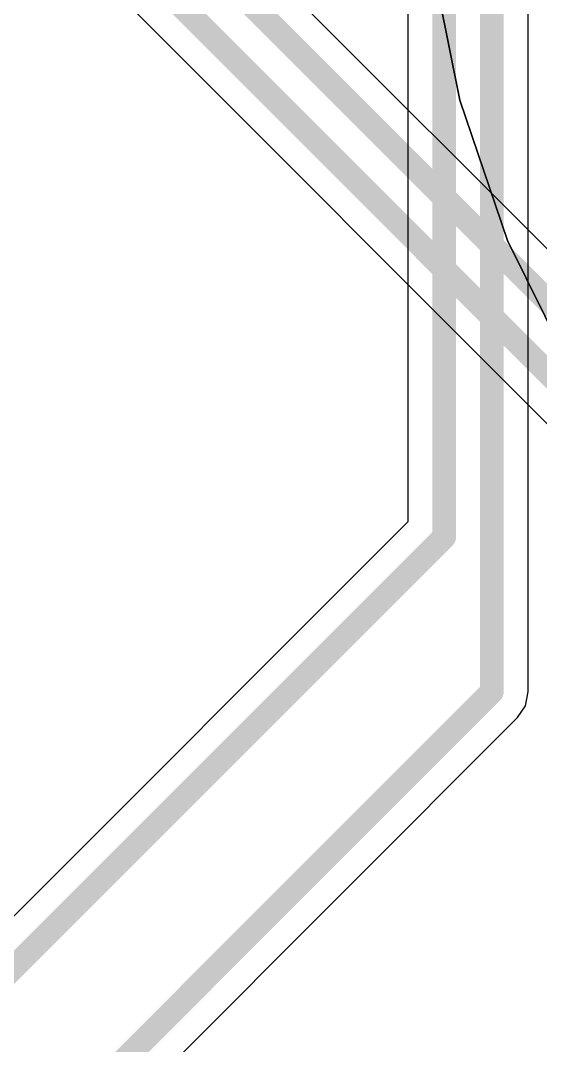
# Model space of a CAD drawing. Header units: inches. Extents: x -5 to 179, y -47 to 8.
# Drawn here: x 36.64 to 41.01, y -28.77 to -20.16 of the extents above; entities that cross this region are included whole.
import ezdxf

# ---------------------------------------------------------------- set-up
doc = ezdxf.new("R2010")
doc.units = ezdxf.units.IN
for name, color, linetype in [('Bottom Layer', 5, 'Continuous'), ('Mechanical 1', 6, 'Continuous'), ('Top Layer', 1, 'Continuous'), ('Top Overlay', 2, 'Continuous'), ('Top Solder', 216, 'Continuous')]:
    doc.layers.add(name, color=color, linetype=linetype)

msp = doc.modelspace()

# ---------------------------------------------------------------- linework, layer by layer
at = {"layer": 'Bottom Layer'}
for p, q in [((49.7689, -30.7863), (28.3059, -9.3233)), ((27.2837, -9.7663), (49.3087, -31.7913))]:
    msp.add_line(p, q, dxfattribs=at)
for points in [[(28, -9.45, 0.2, 0.2, 0), (49.6422, -31.0922, 0.2, 0.2, 0)], [(27.5, -9.55, 0.2, 0.2, 0), (49.525, -31.575, 0.2, 0.2, 0)]]:
    msp.add_lwpolyline(points, format="xyseb", dxfattribs=at)
at = {"layer": 'Mechanical 1'}
msp.add_lwpolyline([(38.55, -17.025, 0.8, 0.8, 0), (52.9, -31.375, 0.8, 0.8, 0)], format="xyseb", dxfattribs=at)
at = {"layer": 'Top Layer'}
for p, q in [((39.8941, -4.2), (39.8941, -24.3733)), ((40.9059, -25.8), (40.9059, -4.5719)), ((39.8941, -24.3733), (35.5674, -28.7)), ((40.8826, -25.9171), (40.9059, -25.8)), ((40.9059, -25.8), (40.9059, -25.8)), ((40.8163, -26.0163), (40.8826, -25.9171)), ((36.4913, -30.3413), (40.8163, -26.0163)), ((40.8163, -26.0163), (40.8163, -26.0163))]:
    msp.add_line(p, q, dxfattribs=at)
for points in [[(40.2, -24.5, 0.2, 0.2, 0), (40.2, -4.2, 0.2, 0.2, 0)], [(40.6, -25.8, 0.2, 0.2, 0), (40.6, -4.4452, 0.2, 0.2, 0)], [(35.6846, -29.0154, 0.2, 0.2, 0), (40.2, -24.5, 0.2, 0.2, 0)], [(36.275, -30.125, 0.2, 0.2, 0), (40.6, -25.8, 0.2, 0.2, 0)]]:
    msp.add_lwpolyline(points, format="xyseb", dxfattribs=at)
for points in [[(40.15, -24.5, 0.1, 0.1, 1), (40.25, -24.5, 0.1, 0.1, 1)], [(40.15, -24.5, 0.1, 0.1, 1), (40.25, -24.5, 0.1, 0.1, 1)], [(40.55, -25.8, 0.1, 0.1, 1), (40.65, -25.8, 0.1, 0.1, 1)], [(40.55, -25.8, 0.1, 0.1, 1), (40.65, -25.8, 0.1, 0.1, 1)]]:
    msp.add_lwpolyline(points, format="xyseb", close=True, dxfattribs=at)
at = {"layer": 'Top Overlay'}
for p, q in [((40.3301, -20.8314), (40.0827, -19.6003)), ((40.7327, -22.0101), (40.3301, -20.8314)), ((41.2823, -23.1226), (40.7327, -22.0101))]:
    msp.add_line(p, q, dxfattribs=at)
at = {"layer": 'Top Solder'}
for p, q in [((40.0827, -19.6003), (40.3301, -20.8314)), ((40.3301, -20.8314), (40.7327, -22.0101)), ((40.7327, -22.0101), (41.2823, -23.1226))]:
    msp.add_line(p, q, dxfattribs=at)

doc.saveas('drawing.dxf')
